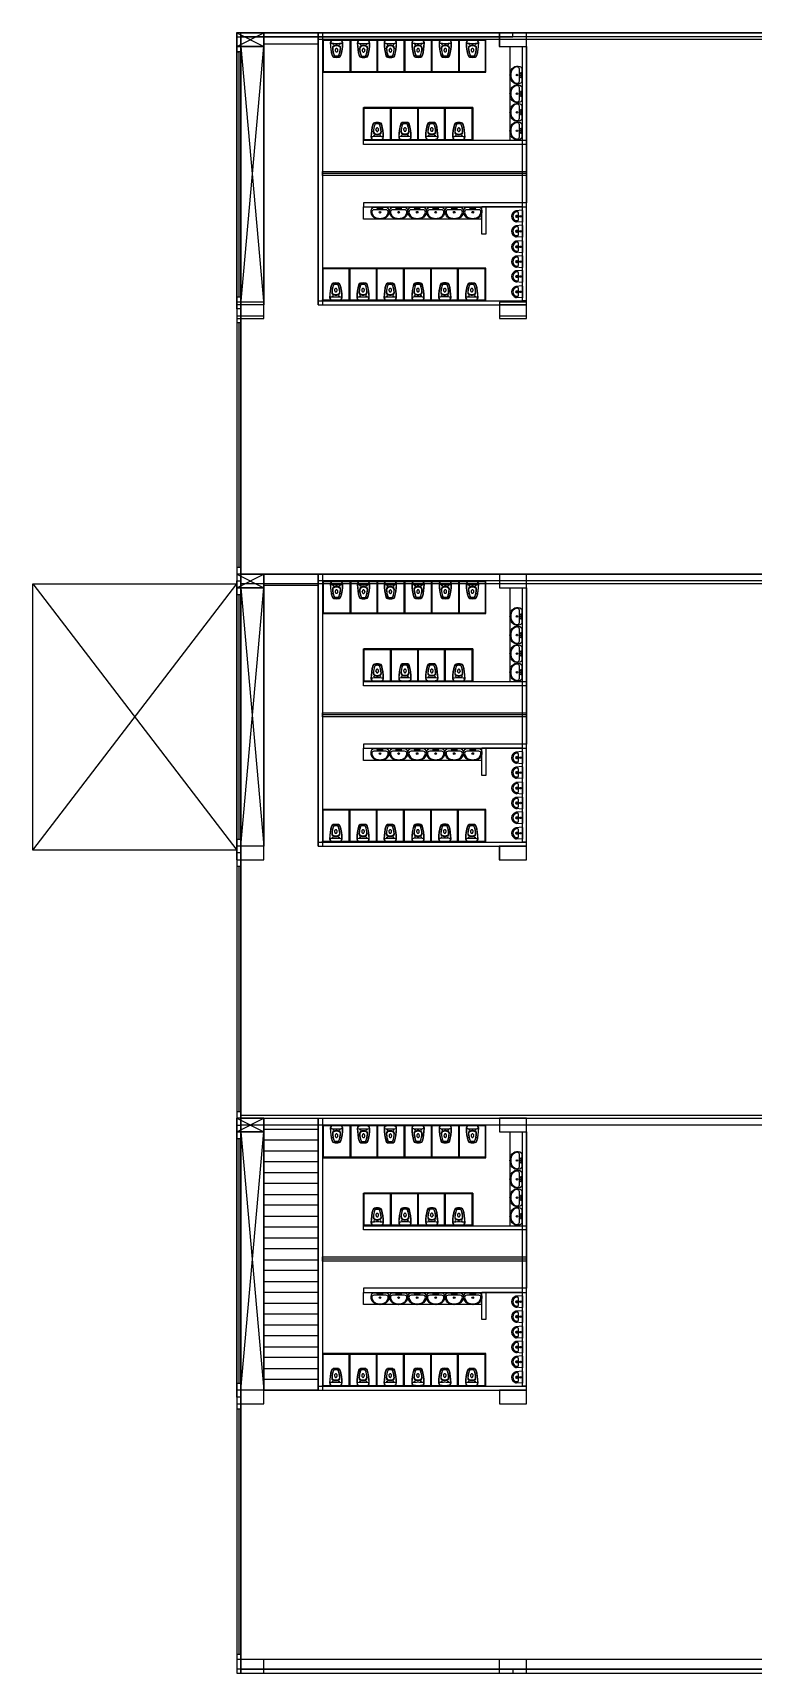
# Model space of a CAD drawing. Header units: millimetres. Extents: x 332 to 5606, y 276 to 1426.
# Drawn here: x 1094.3 to 1120.7, y 664.2 to 724.5 of the extents above; entities that cross this region are included whole.
import ezdxf

# ---------------------------------------------------------------- set-up
doc = ezdxf.new("R2010")
doc.units = ezdxf.units.MM

# ---------------------------------------------------------------- blocks, each defined once
blk = doc.blocks.new('vaso_cx_acoplada_1')
at = {"linetype": 'Continuous'}
for centre in [(-0.111, -0.242), (0.122, -0.242)]:
    blk.add_circle(centre, 0.008, dxfattribs=at)
for centre, radius, start, end in [((-0.115, -0.184), 0.11, 136.53258, 180), ((1.375, -0.195), 1.6, 179.59001, 196.60114), ((0.001, -0.212), 0.215, 171.57167, 179.2851), ((1.375, -0.195), 1.59, 180.52436, 196.19572), ((0.001, -0.212), 0.215, 163.97838, 171.57167), ((-0.204, -0.182), 0.008, 171.57167, 263.63486), ((-0.101, -0.184), 0.11, 136.53258, 164.49464), ((0.005, 1.698), 1.9, 263.63486, 270), ((-0.249, -0.065), 0.07, 321.85553, 326.36654), ((-0.183, -0.109), 0.01, 95.71718, 146.36654), ((0.005, -1.99), 1.9, 90, 95.71718), ((-0.235, -0.065), 0.07, 321.85553, 326.36654), ((-0.16, -0.118), 0.0225, 114.52369, 139.29493), ((-0.071, -0.363), 0.075, 120.55827, 184.24766), ((0.852, -0.295), 1, 184.24766, 200.25979), ((-0.061, -0.382), 0.075, 116.10896, 182.02894), ((0.664, -0.356), 0.8, 182.02894, 200.9188), ((0.005, -0.493), 0.225, 90, 120.55827), ((0.005, -0.517), 0.225, 90, 116.10896), ((0.019, -0.458), 0.0636, 167.77794, 198.82445), ((-0.038, -0.446), 0.00501, 140.01374, 160.52979), ((-0.045, -0.439), 0.00416, 309.47185, 346.49014), ((0.048, -0.453), 0.0893, 163.27766, 172.12192), ((0.022, -0.458), 0.0664, 197.88836, 217.92673), ((0.027, -0.446), 0.0677, 144.04569, 163.27766), ((0.012, -0.466), 0.0536, 217.92673, 242.00627), ((0.014, -0.437), 0.0515, 119.72953, 144.04569), ((0.005, -0.478), 0.0398, 242.00627, 270), ((0.005, -0.422), 0.0347, 90, 119.72953), ((0.005, -1.99), 1.9, 84.28282, 90), ((0.005, 1.698), 1.9, 270, 276.36514), ((0.005, -0.493), 0.225, 59.44173, 90), ((0.005, -0.517), 0.225, 63.89104, 90), ((0.005, -0.422), 0.0347, 60.27047, 90), ((0.005, -0.478), 0.0398, 270, 297.99373), ((-0.003, -0.437), 0.0515, 35.95431, 60.27047), ((-0.001, -0.466), 0.0536, 297.99373, 322.07327), ((-0.016, -0.446), 0.0677, 16.72234, 35.95431), ((-0.011, -0.458), 0.0664, 322.07327, 342.11164), ((-0.037, -0.453), 0.0893, 7.87808, 16.72234), ((0.056, -0.439), 0.00416, 193.50986, 230.52815), ((-0.008, -0.458), 0.0636, 341.17555, 12.22206), ((0.049, -0.446), 0.00501, 19.47021, 39.98626), ((-0.653, -0.356), 0.8, 339.0812, 357.97106), ((-0.841, -0.295), 1, 339.74021, 355.75234), ((0.071, -0.382), 0.075, 357.97106, 63.89104), ((0.082, -0.363), 0.075, 355.75234, 59.44173), ((-1.364, -0.195), 1.59, 343.80428, 359.47564), ((-1.364, -0.195), 1.6, 343.39886, 0.40999), ((0.171, -0.118), 0.0225, 40.70507, 65.47631), ((0.246, -0.065), 0.07, 213.63346, 218.14447), ((0.111, -0.184), 0.11, 15.50536, 43.46742), ((0.194, -0.109), 0.01, 33.63346, 84.28282), ((0.26, -0.065), 0.07, 213.63346, 218.14447), ((0.125, -0.184), 0.11, 0, 43.46742), ((0.215, -0.182), 0.008, 276.36514, 8.42833), ((0.01, -0.212), 0.215, 8.42833, 16.02162), ((0.01, -0.212), 0.215, 0.7149, 8.42833), ((-0.081, -0.629), 0.08, 196.60114, 260.40415), ((-0.075, -0.616), 0.08, 196.19572, 260.88992), ((0.005, -0.117), 0.6, 260.40415, 270), ((0.005, -0.117), 0.586, 260.88992, 270), ((-0.062, -0.632), 0.026, 200.25979, 262.53667), ((-0.059, -0.633), 0.026, 200.9188, 262.88031), ((0.005, -0.117), 0.546, 262.53667, 270), ((0.005, -0.117), 0.546, 270, 277.46333), ((0.005, -0.117), 0.586, 270, 279.11008), ((0.005, -0.117), 0.6, 270, 279.59585), ((0.07, -0.633), 0.026, 277.11969, 339.0812), ((0.073, -0.632), 0.026, 277.46333, 339.74021), ((0.086, -0.616), 0.08, 279.11008, 343.80428), ((0.092, -0.629), 0.08, 279.59585, 343.39886)]:
    blk.add_arc(centre, radius, start, end, dxfattribs=at)
blk = doc.blocks.new('mictorio')
for p, q in [((-0.214, 0), (0.214, 0)), ((-0.221, -0.008), (-0.203, -0.242)), ((-0.171, -0.19), (-0.165, -0.236)), ((-0.143, -0.157), (0.143, -0.157)), ((0.171, -0.19), (0.165, -0.236)), ((0.221, -0.008), (0.203, -0.242))]:
    blk.add_line(p, q)
for centre, radius in [((-0.028, -0.196), 0.0107), ((-0.028, -0.227), 0.0107), ((0, -0.072), 0.0286), ((0, -0.072), 0.0143), ((0, -0.18), 0.0107), ((0, -0.243), 0.0107), ((0.028, -0.196), 0.0107), ((0.028, -0.227), 0.0107)]:
    blk.add_circle(centre, radius)
for centre, radius, start, end in [((-0.214, -0.007), 0.00716, 90, 184.572), ((0.214, -0.007), 0.00716, 355.428, 90), ((-0.13, -0.229), 0.0737, 108.63175, 194.85038), ((0, -0.192), 0.209, 195.65293, 344.34707), ((-0.143, -0.186), 0.0286, 90, 187.76517), ((0, -0.181), 0.174, 198.68934, 341.31066), ((0.143, -0.186), 0.0286, 352.23483, 90), ((0.13, -0.229), 0.0737, 345.14962, 71.36825)]:
    blk.add_arc(centre, radius, start, end)
blk = doc.blocks.new('lavatorio_66x45')
blk.add_lwpolyline([(-0.285, -0.029, -0.247757), (-0.23, 0), (0, 0), (0.23, 0, -0.247757), (0.285, -0.029, -0.523187), (0.129, -0.437, -0.064231), (0, -0.454, -0.064231), (-0.129, -0.437, -0.523187)], format="xyb", close=True)
for points in [[(0.122, -0.408, 0.331039), (0.301, -0.191, 0.428943), (0.221, -0.107), (0, -0.107), (-0.221, -0.107, 0.428943), (-0.301, -0.191, 0.331039), (-0.122, -0.408)], [(-0.284, -0.053, -0.019603), (-0.274, -0.037, -0.247757), (-0.23, -0.013), (0.23, -0.013, -0.247757), (0.274, -0.037, -0.019603), (0.284, -0.053, -0.064281)]]:
    blk.add_lwpolyline(points, format="xyb")
for centre, radius in [((-0.074, -0.053), 0.0234), ((0, -0.194), 0.03), ((0, -0.053), 0.0234), ((0.074, -0.053), 0.0234)]:
    blk.add_circle(centre, radius)
for start, end in [(253.49072, 270), (270, 286.50928)]:
    blk.add_arc((0, 0.053), 0.477, start, end)

msp = doc.modelspace()

# ---------------------------------------------------------------- linework, layer by layer
for p, q in [((1102.75, 724.511), (1101.75, 724.511)), ((1101.75, 724.511), (1101.75, 724.011)), ((1222.057, 724.511), (1101.757, 724.511)), ((1101.757, 724.511), (1101.757, 664.211)), ((1102.757, 724.511), (1101.757, 724.511)), ((1101.757, 714.361), (1101.757, 724.361)), ((1101.757, 724.361), (1101.907, 724.361)), ((1101.907, 724.361), (1101.907, 724.511)), ((1221.907, 724.361), (1101.907, 724.361)), ((1101.907, 724.361), (1101.907, 664.361)), ((1101.907, 724.361), (1111.907, 724.361)), ((1102.75, 724.011), (1102.75, 724.511)), ((1102.757, 724.011), (1102.757, 724.511)), ((1102.757, 714.511), (1102.757, 724.511)), ((1102.757, 724.511), (1104.757, 724.511)), ((1104.757, 724.511), (1104.757, 724.011)), ((1104.757, 714.511), (1104.757, 724.511)), ((1112.407, 724.511), (1111.407, 724.511)), ((1111.407, 724.511), (1111.407, 724.011)), ((1112.414, 724.511), (1111.414, 724.511)), ((1111.414, 724.511), (1111.414, 724.011)), ((1111.907, 724.361), (1111.907, 724.511)), ((1111.907, 724.511), (1121.907, 724.511)), ((1112.407, 724.011), (1112.407, 724.511)), ((1112.414, 724.011), (1112.414, 724.511)), ((1101.75, 724.011), (1102.75, 724.011)), ((1101.757, 724.011), (1102.757, 724.011)), ((1101.907, 723.811), (1101.757, 723.811)), ((1101.757, 723.811), (1101.832, 723.811)), ((1101.907, 723.811), (1101.757, 723.811)), ((1101.832, 723.811), (1101.832, 714.811)), ((1101.907, 724.011), (1101.907, 723.811)), ((1101.907, 724.011), (1102.757, 724.011)), ((1102.757, 724.111), (1104.757, 724.111)), ((1102.757, 724.111), (1102.757, 723.711)), ((1102.757, 723.711), (1102.757, 723.311)), ((1111.407, 724.011), (1112.407, 724.011)), ((1111.414, 724.011), (1112.414, 724.011)), ((1104.757, 723.311), (1104.757, 722.911)), ((1102.757, 722.911), (1102.757, 722.511)), ((1104.757, 722.511), (1104.757, 722.111)), ((1102.757, 722.111), (1102.757, 721.711)), ((1102.757, 721.311), (1102.757, 720.911)), ((1104.757, 721.711), (1104.757, 721.311)), ((1104.757, 720.911), (1104.757, 720.511)), ((1102.757, 720.511), (1102.757, 720.111)), ((1104.757, 720.111), (1104.757, 719.711)), ((1102.757, 719.711), (1102.757, 719.311)), ((1102.757, 718.911), (1102.757, 718.511)), ((1104.757, 719.311), (1104.757, 718.911)), ((1104.757, 718.511), (1104.757, 718.111)), ((1102.757, 718.111), (1102.757, 717.711)), ((1104.757, 717.711), (1104.757, 717.311)), ((1102.757, 717.311), (1102.757, 716.911)), ((1102.757, 716.511), (1102.757, 716.111)), ((1104.757, 716.911), (1104.757, 716.511)), ((1104.757, 716.111), (1104.757, 715.711)), ((1102.757, 715.711), (1102.757, 715.311)), ((1104.757, 715.311), (1104.757, 714.911)), ((1101.757, 714.811), (1101.907, 714.811)), ((1102.757, 714.611), (1101.757, 714.611)), ((1101.757, 714.611), (1101.757, 714.111)), ((1102.757, 714.911), (1102.757, 714.511)), ((1102.757, 714.111), (1102.757, 714.611)), ((1112.414, 714.611), (1111.414, 714.611)), ((1111.414, 714.611), (1111.414, 714.111)), ((1112.414, 714.111), (1112.414, 714.611)), ((1102.757, 714.511), (1101.757, 714.511)), ((1101.907, 714.361), (1101.757, 714.361)), ((1101.757, 714.111), (1102.757, 714.111)), ((1101.757, 714.011), (1102.757, 714.011)), ((1101.907, 704.361), (1101.907, 714.361)), ((1102.757, 714.011), (1102.757, 714.511)), ((1112.414, 714.511), (1111.414, 714.511)), ((1111.414, 714.511), (1111.414, 714.011)), ((1111.414, 714.111), (1112.414, 714.111)), ((1111.414, 714.011), (1112.414, 714.011)), ((1112.414, 714.011), (1112.414, 714.511)), ((1101.757, 713.861), (1101.907, 713.861)), ((1101.832, 713.861), (1101.832, 704.861)), ((1101.907, 704.861), (1101.757, 704.861)), ((1102.757, 704.611), (1101.757, 704.611)), ((1101.757, 704.611), (1101.757, 704.111)), ((1102.757, 704.611), (1101.757, 704.611)), ((1101.757, 694.361), (1101.757, 704.361)), ((1101.757, 704.361), (1101.907, 704.361)), ((1102.757, 704.111), (1102.757, 704.611)), ((1102.757, 704.111), (1102.757, 704.611)), ((1102.757, 694.611), (1102.757, 704.611)), ((1102.757, 704.611), (1104.757, 704.611)), ((1104.757, 704.611), (1104.757, 704.111)), ((1104.757, 694.611), (1104.757, 704.611)), ((1112.414, 704.611), (1111.414, 704.611)), ((1111.414, 704.611), (1111.414, 704.111)), ((1112.414, 704.611), (1111.414, 704.611)), ((1111.414, 704.611), (1111.414, 704.111)), ((1112.414, 704.111), (1112.414, 704.611)), ((1112.414, 704.111), (1112.414, 704.611)), ((1101.757, 704.111), (1102.757, 704.111)), ((1101.757, 704.111), (1102.757, 704.111)), ((1101.757, 703.861), (1101.907, 703.861)), ((1101.832, 703.861), (1101.832, 694.861)), ((1101.907, 704.111), (1102.757, 704.111)), ((1102.757, 704.211), (1104.757, 704.211)), ((1102.757, 704.211), (1102.757, 703.811)), ((1102.757, 703.811), (1102.757, 703.411)), ((1111.414, 704.111), (1112.414, 704.111)), ((1111.414, 704.111), (1112.414, 704.111)), ((1104.757, 703.411), (1104.757, 703.011)), ((1102.757, 703.011), (1102.757, 702.611)), ((1104.757, 702.611), (1104.757, 702.211)), ((1102.757, 702.211), (1102.757, 701.811)), ((1102.757, 701.411), (1102.757, 701.011)), ((1104.757, 701.811), (1104.757, 701.411)), ((1104.757, 701.011), (1104.757, 700.611)), ((1102.757, 700.611), (1102.757, 700.211)), ((1104.757, 700.211), (1104.757, 699.811)), ((1102.757, 699.811), (1102.757, 699.411)), ((1102.757, 699.011), (1102.757, 698.611)), ((1104.757, 699.411), (1104.757, 699.011)), ((1104.757, 698.611), (1104.757, 698.211)), ((1102.757, 698.211), (1102.757, 697.811)), ((1104.757, 697.811), (1104.757, 697.411)), ((1102.757, 697.411), (1102.757, 697.011)), ((1102.757, 696.611), (1102.757, 696.211)), ((1104.757, 697.011), (1104.757, 696.611)), ((1104.757, 696.211), (1104.757, 695.811)), ((1102.757, 695.811), (1102.757, 695.411)), ((1104.757, 695.411), (1104.757, 695.011)), ((1101.907, 694.861), (1101.757, 694.861)), ((1102.757, 695.011), (1102.757, 694.611)), ((1102.75, 694.611), (1101.75, 694.611)), ((1101.75, 694.611), (1101.75, 694.111)), ((1101.75, 694.111), (1102.75, 694.111)), ((1102.757, 694.611), (1101.757, 694.611)), ((1101.907, 694.361), (1101.757, 694.361)), ((1101.757, 694.111), (1102.757, 694.111)), ((1101.907, 684.361), (1101.907, 694.361)), ((1102.75, 694.111), (1102.75, 694.611)), ((1102.757, 694.111), (1102.757, 694.611)), ((1112.407, 694.611), (1111.407, 694.611)), ((1111.407, 694.611), (1111.407, 694.111)), ((1111.407, 694.111), (1112.407, 694.111)), ((1112.414, 694.611), (1111.414, 694.611)), ((1111.414, 694.611), (1111.414, 694.111)), ((1111.414, 694.111), (1112.414, 694.111)), ((1112.407, 694.111), (1112.407, 694.611)), ((1112.414, 694.111), (1112.414, 694.611)), ((1101.907, 693.861), (1101.757, 693.861)), ((1101.832, 693.861), (1101.832, 684.861)), ((1101.757, 684.861), (1101.907, 684.861)), ((1102.757, 684.611), (1101.757, 684.611)), ((1101.757, 684.611), (1101.757, 684.111)), ((1102.757, 684.111), (1102.757, 684.611)), ((1102.757, 674.611), (1102.757, 684.611)), ((1102.757, 684.611), (1104.757, 684.611)), ((1104.757, 684.611), (1104.757, 684.111)), ((1104.757, 674.611), (1104.757, 684.611)), ((1112.414, 684.611), (1111.414, 684.611)), ((1111.414, 684.611), (1111.414, 684.111)), ((1112.414, 684.111), (1112.414, 684.611)), ((1101.757, 674.361), (1101.757, 684.361)), ((1101.757, 684.361), (1101.907, 684.361)), ((1101.757, 684.111), (1102.757, 684.111)), ((1101.757, 683.861), (1101.907, 683.861)), ((1101.832, 683.861), (1101.832, 674.861)), ((1101.907, 684.111), (1102.757, 684.111)), ((1102.757, 684.211), (1104.757, 684.211)), ((1102.757, 684.211), (1102.757, 683.811)), ((1102.757, 683.811), (1104.757, 683.811)), ((1102.757, 683.811), (1102.757, 683.411)), ((1111.414, 684.111), (1112.414, 684.111)), ((1102.757, 683.411), (1104.757, 683.411)), ((1104.757, 683.411), (1104.757, 683.011)), ((1104.757, 683.011), (1102.757, 683.011)), ((1102.757, 683.011), (1102.757, 682.611)), ((1102.757, 682.611), (1104.757, 682.611)), ((1104.757, 682.611), (1104.757, 682.211)), ((1104.757, 682.211), (1102.757, 682.211)), ((1102.757, 682.211), (1102.757, 681.811)), ((1102.757, 681.811), (1104.757, 681.811)), ((1104.757, 681.411), (1102.757, 681.411)), ((1102.757, 681.411), (1102.757, 681.011)), ((1104.757, 681.811), (1104.757, 681.411)), ((1102.757, 681.011), (1104.757, 681.011)), ((1104.757, 681.011), (1104.757, 680.611)), ((1104.757, 680.611), (1102.757, 680.611)), ((1102.757, 680.611), (1102.757, 680.211)), ((1102.757, 680.211), (1104.757, 680.211)), ((1104.757, 680.211), (1104.757, 679.811)), ((1104.757, 679.811), (1102.757, 679.811)), ((1102.757, 679.811), (1102.757, 679.411)), ((1102.757, 679.411), (1104.757, 679.411)), ((1104.757, 679.011), (1102.757, 679.011)), ((1102.757, 679.011), (1102.757, 678.611)), ((1104.757, 679.411), (1104.757, 679.011)), ((1102.757, 678.611), (1104.757, 678.611)), ((1104.757, 678.611), (1104.757, 678.211)), ((1104.757, 678.211), (1102.757, 678.211)), ((1102.757, 678.211), (1102.757, 677.811)), ((1102.757, 677.811), (1104.757, 677.811)), ((1104.757, 677.811), (1104.757, 677.411)), ((1104.757, 677.411), (1102.757, 677.411)), ((1102.757, 677.411), (1102.757, 677.011)), ((1102.757, 677.011), (1104.757, 677.011)), ((1104.757, 676.611), (1102.757, 676.611)), ((1102.757, 676.611), (1102.757, 676.211)), ((1104.757, 677.011), (1104.757, 676.611)), ((1102.757, 676.211), (1104.757, 676.211)), ((1104.757, 676.211), (1104.757, 675.811)), ((1104.757, 675.811), (1102.757, 675.811)), ((1102.757, 675.811), (1102.757, 675.411)), ((1102.757, 675.411), (1104.757, 675.411)), ((1104.757, 675.411), (1104.757, 675.011)), ((1101.907, 674.861), (1101.757, 674.861)), ((1104.757, 675.011), (1102.757, 675.011)), ((1102.757, 675.011), (1102.757, 674.611)), ((1102.757, 674.611), (1101.757, 674.611)), ((1101.757, 674.611), (1101.757, 674.111)), ((1101.907, 674.361), (1101.757, 674.361)), ((1101.907, 664.361), (1101.907, 674.361)), ((1102.757, 674.111), (1102.757, 674.611)), ((1104.757, 674.611), (1102.757, 674.611)), ((1102.757, 674.611), (1104.757, 674.611)), ((1112.414, 674.611), (1111.414, 674.611)), ((1111.414, 674.611), (1111.414, 674.111)), ((1112.414, 674.111), (1112.414, 674.611)), ((1101.757, 674.111), (1102.757, 674.111)), ((1101.907, 673.911), (1101.757, 673.911)), ((1101.832, 673.911), (1101.832, 664.911)), ((1111.414, 674.111), (1112.414, 674.111)), ((1101.757, 664.911), (1101.907, 664.911)), ((1102.757, 664.711), (1101.757, 664.711)), ((1101.757, 664.711), (1101.757, 664.211)), ((1102.757, 664.211), (1102.757, 664.711)), ((1112.407, 664.711), (1111.407, 664.711)), ((1111.407, 664.711), (1111.407, 664.211)), ((1112.407, 664.211), (1112.407, 664.711)), ((1101.907, 664.361), (1101.757, 664.361)), ((1101.757, 664.211), (1222.057, 664.211)), ((1101.757, 664.211), (1102.757, 664.211)), ((1101.907, 664.361), (1221.907, 664.361)), ((1101.907, 664.361), (1111.907, 664.361)), ((1101.907, 664.361), (1101.907, 664.211)), ((1101.907, 664.211), (1101.907, 664.361)), ((1111.407, 664.211), (1112.407, 664.211)), ((1111.907, 664.361), (1111.907, 664.361)), ((1111.907, 664.361), (1111.907, 664.211)), ((1111.907, 664.211), (1121.907, 664.211))]:
    msp.add_line(p, q)
at = {"color": 1}
for p, q in [((1101.757, 724.511), (1102.757, 724.011)), ((1101.757, 724.011), (1102.757, 724.511)), ((1102.757, 724.511), (1101.757, 724.511)), ((1102.757, 724.511), (1102.757, 724.111)), ((1102.757, 724.511), (1102.757, 724.011)), ((1104.757, 724.511), (1104.907, 724.511)), ((1211.414, 724.261), (1104.757, 724.261)), ((1104.907, 724.511), (1104.907, 714.511)), ((1112.414, 714.511), (1112.414, 724.511)), ((1102.757, 724.011), (1101.757, 724.011)), ((1101.907, 714.511), (1102.757, 724.011)), ((1102.757, 724.011), (1101.907, 724.011)), ((1101.907, 724.011), (1102.757, 714.511)), ((1102.757, 724.011), (1102.757, 714.511)), ((1104.757, 724.011), (1104.757, 714.511)), ((1104.757, 714.511), (1104.757, 714.661)), ((1104.757, 714.661), (1112.414, 714.661)), ((1102.757, 714.511), (1101.907, 714.511)), ((1104.757, 714.511), (1112.414, 714.511)), ((1101.757, 704.611), (1102.757, 704.111)), ((1101.757, 704.111), (1102.757, 704.611)), ((1102.757, 704.611), (1101.757, 704.611)), ((1102.757, 704.611), (1102.757, 704.211)), ((1102.757, 704.611), (1102.757, 704.111)), ((1104.757, 704.611), (1104.907, 704.611)), ((1211.414, 704.361), (1104.757, 704.361)), ((1104.907, 704.611), (1104.907, 694.611)), ((1112.414, 694.611), (1112.414, 704.611)), ((1102.757, 704.111), (1101.757, 704.111)), ((1101.757, 704.011), (1101.757, 694.711)), ((1101.907, 694.611), (1102.757, 704.111)), ((1102.757, 704.111), (1101.907, 704.111)), ((1101.907, 704.111), (1102.757, 694.611)), ((1102.757, 704.111), (1102.757, 694.611)), ((1104.757, 704.111), (1104.757, 694.611)), ((1104.757, 694.611), (1104.757, 694.761)), ((1104.757, 694.761), (1112.414, 694.761)), ((1102.757, 694.611), (1101.907, 694.611)), ((1104.757, 694.611), (1112.414, 694.611)), ((1101.757, 684.611), (1102.757, 684.111)), ((1101.757, 684.111), (1102.757, 684.611)), ((1102.757, 684.611), (1101.757, 684.611)), ((1101.757, 684.611), (1101.757, 684.111)), ((1101.757, 684.111), (1101.757, 684.611)), ((1101.757, 684.611), (1101.757, 664.211)), ((1102.757, 684.611), (1102.757, 684.211)), ((1102.757, 684.611), (1102.757, 684.111)), ((1104.757, 684.611), (1104.907, 684.611)), ((1104.907, 684.611), (1104.907, 674.611)), ((1112.414, 674.611), (1112.414, 684.611)), ((1102.757, 684.111), (1101.757, 684.111)), ((1101.757, 684.111), (1101.757, 684.111)), ((1101.907, 674.611), (1102.757, 684.111)), ((1102.757, 684.111), (1101.907, 684.111)), ((1101.907, 684.111), (1102.757, 674.611)), ((1102.757, 684.111), (1102.757, 674.611)), ((1211.414, 684.361), (1104.757, 684.361)), ((1104.757, 684.111), (1104.757, 674.611)), ((1104.757, 674.611), (1104.757, 674.761)), ((1104.757, 674.761), (1112.414, 674.761)), ((1102.757, 674.611), (1101.907, 674.611)), ((1104.757, 674.611), (1112.414, 674.611))]:
    msp.add_line(p, q, dxfattribs=at)
at = {"color": 3}
for p, q in [((1104.906, 724.261), (1104.906, 723.061)), ((1104.921, 724.261), (1104.906, 724.261)), ((1110.891, 724.231), (1104.906, 724.231)), ((1105.921, 724.261), (1104.921, 724.261)), ((1104.921, 724.261), (1104.921, 723.061)), ((1104.921, 724.261), (1104.921, 723.061)), ((1104.936, 724.261), (1104.936, 723.061)), ((1106.921, 724.261), (1105.921, 724.261)), ((1105.921, 724.261), (1105.921, 723.061)), ((1105.921, 724.261), (1105.951, 724.261)), ((1105.951, 724.261), (1105.951, 723.061)), ((1106.906, 724.261), (1106.906, 723.061)), ((1107.921, 724.261), (1106.921, 724.261)), ((1106.921, 724.261), (1106.921, 723.061)), ((1106.921, 724.261), (1106.921, 723.061)), ((1106.936, 724.261), (1106.936, 723.061)), ((1107.906, 724.261), (1107.906, 723.061)), ((1108.921, 724.261), (1107.921, 724.261)), ((1107.921, 724.261), (1107.921, 723.061)), ((1107.921, 724.261), (1107.921, 723.061)), ((1107.936, 724.261), (1107.936, 723.061)), ((1108.906, 724.261), (1108.906, 723.061)), ((1109.921, 724.261), (1108.921, 724.261)), ((1108.921, 724.261), (1108.921, 723.061)), ((1108.921, 724.261), (1108.921, 723.061)), ((1108.936, 724.261), (1108.936, 723.061)), ((1109.921, 724.261), (1109.906, 724.261)), ((1109.906, 724.261), (1109.906, 723.061)), ((1110.921, 724.261), (1109.921, 724.261)), ((1109.921, 724.261), (1109.921, 723.061)), ((1110.921, 724.261), (1109.921, 724.261)), ((1109.921, 724.261), (1109.936, 724.261)), ((1109.936, 724.261), (1109.936, 723.061)), ((1110.921, 724.261), (1110.891, 724.261)), ((1110.891, 724.261), (1110.891, 723.061)), ((1110.921, 723.061), (1110.921, 724.261)), ((1112.264, 714.664), (1112.264, 724.011)), ((1112.264, 724.011), (1112.414, 724.011)), ((1112.414, 724.011), (1112.414, 719.336)), ((1104.906, 723.091), (1110.921, 723.091)), ((1104.906, 723.061), (1104.921, 723.061)), ((1104.921, 723.061), (1105.921, 723.061)), ((1105.921, 723.061), (1105.921, 723.091)), ((1105.921, 723.061), (1106.921, 723.061)), ((1106.921, 723.061), (1107.921, 723.061)), ((1107.921, 723.061), (1108.921, 723.061)), ((1108.921, 723.061), (1109.921, 723.061)), ((1109.921, 723.061), (1110.921, 723.061)), ((1106.414, 720.561), (1106.414, 721.761)), ((1106.414, 721.761), (1110.444, 721.761)), ((1110.444, 721.731), (1106.414, 721.731)), ((1106.429, 720.561), (1106.429, 721.761)), ((1107.429, 721.761), (1106.429, 721.761)), ((1106.429, 720.561), (1106.429, 721.761)), ((1106.444, 720.561), (1106.444, 721.761)), ((1107.414, 720.561), (1107.414, 721.761)), ((1107.429, 720.561), (1107.429, 721.761)), ((1108.429, 721.761), (1107.429, 721.761)), ((1107.429, 720.561), (1107.429, 721.761)), ((1107.444, 720.561), (1107.444, 721.761)), ((1108.414, 720.561), (1108.414, 721.761)), ((1108.429, 720.561), (1108.429, 721.761)), ((1109.429, 721.761), (1108.429, 721.761)), ((1108.429, 720.561), (1108.429, 721.761)), ((1108.444, 720.561), (1108.444, 721.761)), ((1109.399, 720.561), (1109.399, 721.761)), ((1109.429, 720.561), (1109.429, 721.761)), ((1110.429, 721.761), (1109.429, 721.761)), ((1109.429, 721.761), (1109.429, 721.731)), ((1110.414, 720.561), (1110.414, 721.761)), ((1110.429, 720.561), (1110.429, 721.761)), ((1110.429, 720.561), (1110.429, 721.761)), ((1110.444, 721.761), (1110.429, 721.761)), ((1110.444, 720.561), (1110.444, 721.761)), ((1110.444, 721.761), (1110.444, 720.561)), ((1106.414, 720.591), (1110.444, 720.591)), ((1106.414, 720.411), (1106.414, 720.561)), ((1106.414, 720.561), (1112.414, 720.561)), ((1112.414, 720.411), (1106.414, 720.411)), ((1106.429, 720.561), (1107.429, 720.561)), ((1107.429, 720.561), (1108.429, 720.561)), ((1108.429, 720.561), (1109.429, 720.561)), ((1109.429, 720.561), (1109.399, 720.561)), ((1109.429, 720.561), (1110.429, 720.561)), ((1110.429, 720.561), (1110.444, 720.561)), ((1112.414, 719.411), (1112.414, 720.411)), ((1104.907, 719.261), (1104.907, 719.411)), ((1104.907, 719.411), (1112.414, 719.411)), ((1112.414, 719.336), (1104.907, 719.336)), ((1112.414, 719.261), (1104.907, 719.261)), ((1112.414, 714.661), (1112.414, 719.336)), ((1112.414, 719.336), (1112.414, 719.261)), ((1112.414, 719.261), (1112.414, 718.261)), ((1112.414, 718.261), (1106.414, 718.261)), ((1106.414, 718.261), (1106.414, 718.111)), ((1106.414, 718.111), (1112.414, 718.111)), ((1112.264, 718.111), (1110.764, 718.111)), ((1110.772, 717.111), (1110.772, 718.111)), ((1110.922, 718.111), (1110.922, 717.111)), ((1110.922, 717.111), (1110.772, 717.111)), ((1105.907, 715.861), (1104.907, 715.861)), ((1104.907, 715.861), (1104.907, 714.661)), ((1110.922, 715.831), (1104.907, 715.831)), ((1104.937, 714.661), (1104.937, 715.861)), ((1105.892, 714.661), (1105.892, 715.861)), ((1105.907, 714.661), (1105.907, 715.861)), ((1106.907, 715.861), (1105.907, 715.861)), ((1105.922, 714.661), (1105.922, 715.861)), ((1106.892, 714.661), (1106.892, 715.861)), ((1106.907, 714.661), (1106.907, 715.861)), ((1107.907, 715.861), (1106.907, 715.861)), ((1106.907, 714.661), (1106.907, 715.861)), ((1106.922, 714.661), (1106.922, 715.861)), ((1107.892, 714.661), (1107.892, 715.861)), ((1107.907, 714.661), (1107.907, 715.861)), ((1108.907, 715.861), (1107.907, 715.861)), ((1107.907, 714.661), (1107.907, 715.861)), ((1107.922, 714.661), (1107.922, 715.861)), ((1108.892, 714.661), (1108.892, 715.861)), ((1108.907, 714.661), (1108.907, 715.861)), ((1109.907, 715.861), (1108.907, 715.861)), ((1108.907, 714.661), (1108.907, 715.861)), ((1108.922, 714.661), (1108.922, 715.861)), ((1109.877, 714.661), (1109.877, 715.861)), ((1109.907, 714.661), (1109.907, 715.861)), ((1110.907, 715.861), (1109.907, 715.861)), ((1109.907, 715.861), (1109.907, 715.831)), ((1110.892, 714.661), (1110.892, 715.861)), ((1110.907, 714.661), (1110.907, 715.861)), ((1110.907, 714.661), (1110.907, 715.861)), ((1110.922, 715.861), (1110.907, 715.861)), ((1110.922, 714.661), (1110.922, 715.861)), ((1104.907, 714.661), (1104.907, 714.691)), ((1104.907, 714.661), (1105.907, 714.661)), ((1104.907, 714.661), (1105.907, 714.661)), ((1104.907, 714.661), (1104.937, 714.661)), ((1104.937, 714.691), (1110.922, 714.691)), ((1105.907, 714.661), (1105.892, 714.661)), ((1105.907, 714.661), (1106.907, 714.661)), ((1105.907, 714.661), (1105.922, 714.661)), ((1106.907, 714.661), (1107.907, 714.661)), ((1107.907, 714.661), (1108.907, 714.661)), ((1108.907, 714.661), (1109.907, 714.661)), ((1109.907, 714.661), (1109.877, 714.661)), ((1109.907, 714.661), (1110.907, 714.661)), ((1110.907, 714.661), (1110.922, 714.661)), ((1112.414, 714.661), (1112.264, 714.664)), ((1104.906, 704.361), (1104.906, 703.161)), ((1104.921, 704.361), (1104.906, 704.361)), ((1110.891, 704.331), (1104.906, 704.331)), ((1105.921, 704.361), (1104.921, 704.361)), ((1104.921, 704.361), (1104.921, 703.161)), ((1104.921, 704.361), (1104.921, 703.161)), ((1104.936, 704.361), (1104.936, 703.161)), ((1106.921, 704.361), (1105.921, 704.361)), ((1105.921, 704.361), (1105.921, 703.161)), ((1105.921, 704.361), (1105.951, 704.361)), ((1105.951, 704.361), (1105.951, 703.161)), ((1106.906, 704.361), (1106.906, 703.161)), ((1107.921, 704.361), (1106.921, 704.361)), ((1106.921, 704.361), (1106.921, 703.161)), ((1106.921, 704.361), (1106.921, 703.161)), ((1106.936, 704.361), (1106.936, 703.161)), ((1107.906, 704.361), (1107.906, 703.161)), ((1108.921, 704.361), (1107.921, 704.361)), ((1107.921, 704.361), (1107.921, 703.161)), ((1107.921, 704.361), (1107.921, 703.161)), ((1107.936, 704.361), (1107.936, 703.161)), ((1108.906, 704.361), (1108.906, 703.161)), ((1109.921, 704.361), (1108.921, 704.361)), ((1108.921, 704.361), (1108.921, 703.161)), ((1108.921, 704.361), (1108.921, 703.161)), ((1108.936, 704.361), (1108.936, 703.161)), ((1109.921, 704.361), (1109.906, 704.361)), ((1109.906, 704.361), (1109.906, 703.161)), ((1110.921, 704.361), (1109.921, 704.361)), ((1109.921, 704.361), (1109.921, 703.161)), ((1110.921, 704.361), (1109.921, 704.361)), ((1109.921, 704.361), (1109.936, 704.361)), ((1109.936, 704.361), (1109.936, 703.161)), ((1110.921, 704.361), (1110.891, 704.361)), ((1110.891, 704.361), (1110.891, 703.161)), ((1110.921, 703.161), (1110.921, 704.361)), ((1094.257, 694.461), (1094.257, 704.261)), ((1094.257, 704.261), (1101.757, 704.261)), ((1094.257, 704.261), (1101.757, 694.461)), ((1094.257, 694.461), (1101.757, 704.261)), ((1101.757, 704.261), (1101.757, 704.111)), ((1112.264, 694.764), (1112.264, 704.111)), ((1112.264, 704.111), (1112.414, 704.111)), ((1112.414, 704.111), (1112.414, 699.436)), ((1104.906, 703.191), (1110.921, 703.191)), ((1104.906, 703.161), (1104.921, 703.161)), ((1104.921, 703.161), (1105.921, 703.161)), ((1105.921, 703.161), (1105.921, 703.191)), ((1105.921, 703.161), (1106.921, 703.161)), ((1106.921, 703.161), (1107.921, 703.161)), ((1107.921, 703.161), (1108.921, 703.161)), ((1108.921, 703.161), (1109.921, 703.161)), ((1109.921, 703.161), (1110.921, 703.161)), ((1106.414, 700.661), (1106.414, 701.861)), ((1106.414, 701.861), (1110.444, 701.861)), ((1110.444, 701.831), (1106.414, 701.831)), ((1106.429, 700.661), (1106.429, 701.861)), ((1107.429, 701.861), (1106.429, 701.861)), ((1106.429, 700.661), (1106.429, 701.861)), ((1106.444, 700.661), (1106.444, 701.861)), ((1107.414, 700.661), (1107.414, 701.861)), ((1107.429, 700.661), (1107.429, 701.861)), ((1108.429, 701.861), (1107.429, 701.861)), ((1107.429, 700.661), (1107.429, 701.861)), ((1107.444, 700.661), (1107.444, 701.861)), ((1108.414, 700.661), (1108.414, 701.861)), ((1108.429, 700.661), (1108.429, 701.861)), ((1109.429, 701.861), (1108.429, 701.861)), ((1108.429, 700.661), (1108.429, 701.861)), ((1108.444, 700.661), (1108.444, 701.861)), ((1109.399, 700.661), (1109.399, 701.861)), ((1109.429, 700.661), (1109.429, 701.861)), ((1110.429, 701.861), (1109.429, 701.861)), ((1109.429, 701.861), (1109.429, 701.831)), ((1110.414, 700.661), (1110.414, 701.861)), ((1110.429, 700.661), (1110.429, 701.861)), ((1110.429, 700.661), (1110.429, 701.861)), ((1110.444, 701.861), (1110.429, 701.861)), ((1110.444, 700.661), (1110.444, 701.861)), ((1110.444, 701.861), (1110.444, 700.661)), ((1106.414, 700.691), (1110.444, 700.691)), ((1106.414, 700.511), (1106.414, 700.661)), ((1106.414, 700.661), (1112.414, 700.661)), ((1112.414, 700.511), (1106.414, 700.511)), ((1106.429, 700.661), (1107.429, 700.661)), ((1107.429, 700.661), (1108.429, 700.661)), ((1108.429, 700.661), (1109.429, 700.661)), ((1109.429, 700.661), (1109.399, 700.661)), ((1109.429, 700.661), (1110.429, 700.661)), ((1110.429, 700.661), (1110.444, 700.661)), ((1112.414, 699.511), (1112.414, 700.511)), ((1104.907, 699.361), (1104.907, 699.511)), ((1104.907, 699.511), (1112.414, 699.511)), ((1112.414, 699.436), (1104.907, 699.436)), ((1112.414, 699.361), (1104.907, 699.361)), ((1112.414, 694.761), (1112.414, 699.436)), ((1112.414, 699.436), (1112.414, 699.361)), ((1112.414, 699.361), (1112.414, 698.361)), ((1112.414, 698.361), (1106.414, 698.361)), ((1106.414, 698.361), (1106.414, 698.211)), ((1106.414, 698.211), (1112.414, 698.211)), ((1112.264, 698.211), (1110.764, 698.211)), ((1110.772, 697.211), (1110.772, 698.211)), ((1110.922, 698.211), (1110.922, 697.211)), ((1110.922, 697.211), (1110.772, 697.211)), ((1105.907, 695.961), (1104.907, 695.961)), ((1104.907, 695.961), (1104.907, 694.761)), ((1110.922, 695.931), (1104.907, 695.931)), ((1104.937, 694.761), (1104.937, 695.961)), ((1105.892, 694.761), (1105.892, 695.961)), ((1105.907, 694.761), (1105.907, 695.961)), ((1106.907, 695.961), (1105.907, 695.961)), ((1105.922, 694.761), (1105.922, 695.961)), ((1106.892, 694.761), (1106.892, 695.961)), ((1106.907, 694.761), (1106.907, 695.961)), ((1107.907, 695.961), (1106.907, 695.961)), ((1106.907, 694.761), (1106.907, 695.961)), ((1106.922, 694.761), (1106.922, 695.961)), ((1107.892, 694.761), (1107.892, 695.961)), ((1107.907, 694.761), (1107.907, 695.961)), ((1108.907, 695.961), (1107.907, 695.961)), ((1107.907, 694.761), (1107.907, 695.961)), ((1107.922, 694.761), (1107.922, 695.961)), ((1108.892, 694.761), (1108.892, 695.961)), ((1108.907, 694.761), (1108.907, 695.961)), ((1109.907, 695.961), (1108.907, 695.961)), ((1108.907, 694.761), (1108.907, 695.961)), ((1108.922, 694.761), (1108.922, 695.961)), ((1109.877, 694.761), (1109.877, 695.961)), ((1109.907, 694.761), (1109.907, 695.961)), ((1110.907, 695.961), (1109.907, 695.961)), ((1109.907, 695.961), (1109.907, 695.931)), ((1110.892, 694.761), (1110.892, 695.961)), ((1110.907, 694.761), (1110.907, 695.961)), ((1110.907, 694.761), (1110.907, 695.961)), ((1110.922, 695.961), (1110.907, 695.961)), ((1110.922, 694.761), (1110.922, 695.961)), ((1104.907, 694.761), (1104.907, 694.791)), ((1104.907, 694.761), (1105.907, 694.761)), ((1104.907, 694.761), (1105.907, 694.761)), ((1104.907, 694.761), (1104.937, 694.761)), ((1104.937, 694.791), (1110.922, 694.791)), ((1105.907, 694.761), (1105.892, 694.761)), ((1105.907, 694.761), (1106.907, 694.761)), ((1105.907, 694.761), (1105.922, 694.761)), ((1106.907, 694.761), (1107.907, 694.761)), ((1107.907, 694.761), (1108.907, 694.761)), ((1108.907, 694.761), (1109.907, 694.761)), ((1109.907, 694.761), (1109.877, 694.761)), ((1109.907, 694.761), (1110.907, 694.761)), ((1110.907, 694.761), (1110.922, 694.761)), ((1112.414, 694.761), (1112.264, 694.764)), ((1101.757, 694.461), (1094.257, 694.461)), ((1101.757, 694.611), (1101.757, 694.461)), ((1104.906, 684.361), (1104.906, 683.161)), ((1104.921, 684.361), (1104.906, 684.361)), ((1110.891, 684.331), (1104.906, 684.331)), ((1105.921, 684.361), (1104.921, 684.361)), ((1104.921, 684.361), (1104.921, 683.161)), ((1104.921, 684.361), (1104.921, 683.161)), ((1104.936, 684.361), (1104.936, 683.161)), ((1106.921, 684.361), (1105.921, 684.361)), ((1105.921, 684.361), (1105.921, 683.161)), ((1105.921, 684.361), (1105.951, 684.361)), ((1105.951, 684.361), (1105.951, 683.161)), ((1106.906, 684.361), (1106.906, 683.161)), ((1107.921, 684.361), (1106.921, 684.361)), ((1106.921, 684.361), (1106.921, 683.161)), ((1106.921, 684.361), (1106.921, 683.161)), ((1106.936, 684.361), (1106.936, 683.161)), ((1107.906, 684.361), (1107.906, 683.161)), ((1108.921, 684.361), (1107.921, 684.361)), ((1107.921, 684.361), (1107.921, 683.161)), ((1107.921, 684.361), (1107.921, 683.161)), ((1107.936, 684.361), (1107.936, 683.161)), ((1108.906, 684.361), (1108.906, 683.161)), ((1109.921, 684.361), (1108.921, 684.361)), ((1108.921, 684.361), (1108.921, 683.161)), ((1108.921, 684.361), (1108.921, 683.161)), ((1108.936, 684.361), (1108.936, 683.161)), ((1109.921, 684.361), (1109.906, 684.361)), ((1109.906, 684.361), (1109.906, 683.161)), ((1110.921, 684.361), (1109.921, 684.361)), ((1109.921, 684.361), (1109.921, 683.161)), ((1110.921, 684.361), (1109.921, 684.361)), ((1109.921, 684.361), (1109.936, 684.361)), ((1109.936, 684.361), (1109.936, 683.161)), ((1110.921, 684.361), (1110.891, 684.361)), ((1110.891, 684.361), (1110.891, 683.161)), ((1110.921, 683.161), (1110.921, 684.361)), ((1112.264, 674.764), (1112.264, 684.111)), ((1112.264, 684.111), (1112.414, 684.111)), ((1112.414, 684.111), (1112.414, 679.436)), ((1104.906, 683.191), (1110.921, 683.191)), ((1104.906, 683.161), (1104.921, 683.161)), ((1104.921, 683.161), (1105.921, 683.161)), ((1105.921, 683.161), (1105.921, 683.191)), ((1105.921, 683.161), (1106.921, 683.161)), ((1106.921, 683.161), (1107.921, 683.161)), ((1107.921, 683.161), (1108.921, 683.161)), ((1108.921, 683.161), (1109.921, 683.161)), ((1109.921, 683.161), (1110.921, 683.161)), ((1106.414, 680.661), (1106.414, 681.861)), ((1106.414, 681.861), (1110.444, 681.861)), ((1110.444, 681.831), (1106.414, 681.831)), ((1106.429, 680.661), (1106.429, 681.861)), ((1107.429, 681.861), (1106.429, 681.861)), ((1106.429, 680.661), (1106.429, 681.861)), ((1106.444, 680.661), (1106.444, 681.861)), ((1107.414, 680.661), (1107.414, 681.861)), ((1107.429, 680.661), (1107.429, 681.861)), ((1108.429, 681.861), (1107.429, 681.861)), ((1107.429, 680.661), (1107.429, 681.861)), ((1107.444, 680.661), (1107.444, 681.861)), ((1108.414, 680.661), (1108.414, 681.861)), ((1108.429, 680.661), (1108.429, 681.861)), ((1109.429, 681.861), (1108.429, 681.861)), ((1108.429, 680.661), (1108.429, 681.861)), ((1108.444, 680.661), (1108.444, 681.861)), ((1109.399, 680.661), (1109.399, 681.861)), ((1109.429, 680.661), (1109.429, 681.861)), ((1110.429, 681.861), (1109.429, 681.861)), ((1109.429, 681.861), (1109.429, 681.831)), ((1110.414, 680.661), (1110.414, 681.861)), ((1110.429, 680.661), (1110.429, 681.861)), ((1110.429, 680.661), (1110.429, 681.861)), ((1110.444, 681.861), (1110.429, 681.861)), ((1110.444, 680.661), (1110.444, 681.861)), ((1110.444, 681.861), (1110.444, 680.661)), ((1106.414, 680.691), (1110.444, 680.691)), ((1106.414, 680.511), (1106.414, 680.661)), ((1106.414, 680.661), (1112.414, 680.661)), ((1112.414, 680.511), (1106.414, 680.511)), ((1106.429, 680.661), (1107.429, 680.661)), ((1107.429, 680.661), (1108.429, 680.661)), ((1108.429, 680.661), (1109.429, 680.661)), ((1109.429, 680.661), (1109.399, 680.661)), ((1109.429, 680.661), (1110.429, 680.661)), ((1110.429, 680.661), (1110.444, 680.661)), ((1112.414, 679.511), (1112.414, 680.511)), ((1104.907, 679.361), (1104.907, 679.511)), ((1104.907, 679.511), (1112.414, 679.511)), ((1112.414, 679.436), (1104.907, 679.436)), ((1112.414, 679.361), (1104.907, 679.361)), ((1112.414, 674.761), (1112.414, 679.436)), ((1112.414, 679.436), (1112.414, 679.361)), ((1112.414, 679.361), (1112.414, 678.361)), ((1112.414, 678.361), (1106.414, 678.361)), ((1106.414, 678.361), (1106.414, 678.211)), ((1106.414, 678.211), (1112.414, 678.211)), ((1112.264, 678.211), (1110.764, 678.211)), ((1110.772, 677.211), (1110.772, 678.211)), ((1110.922, 678.211), (1110.922, 677.211)), ((1110.922, 677.211), (1110.772, 677.211)), ((1105.907, 675.961), (1104.907, 675.961)), ((1104.907, 675.961), (1104.907, 674.761)), ((1110.922, 675.931), (1104.907, 675.931)), ((1104.937, 674.761), (1104.937, 675.961)), ((1105.892, 674.761), (1105.892, 675.961)), ((1105.907, 674.761), (1105.907, 675.961)), ((1106.907, 675.961), (1105.907, 675.961)), ((1105.922, 674.761), (1105.922, 675.961)), ((1106.892, 674.761), (1106.892, 675.961)), ((1106.907, 674.761), (1106.907, 675.961)), ((1107.907, 675.961), (1106.907, 675.961)), ((1106.907, 674.761), (1106.907, 675.961)), ((1106.922, 674.761), (1106.922, 675.961)), ((1107.892, 674.761), (1107.892, 675.961)), ((1107.907, 674.761), (1107.907, 675.961)), ((1108.907, 675.961), (1107.907, 675.961)), ((1107.907, 674.761), (1107.907, 675.961)), ((1107.922, 674.761), (1107.922, 675.961)), ((1108.892, 674.761), (1108.892, 675.961)), ((1108.907, 674.761), (1108.907, 675.961)), ((1109.907, 675.961), (1108.907, 675.961)), ((1108.907, 674.761), (1108.907, 675.961)), ((1108.922, 674.761), (1108.922, 675.961)), ((1109.877, 674.761), (1109.877, 675.961)), ((1109.907, 674.761), (1109.907, 675.961)), ((1110.907, 675.961), (1109.907, 675.961)), ((1109.907, 675.961), (1109.907, 675.931)), ((1110.892, 674.761), (1110.892, 675.961)), ((1110.907, 674.761), (1110.907, 675.961)), ((1110.907, 674.761), (1110.907, 675.961)), ((1110.922, 675.961), (1110.907, 675.961)), ((1110.922, 674.761), (1110.922, 675.961)), ((1104.907, 674.761), (1104.907, 674.791)), ((1104.907, 674.761), (1105.907, 674.761)), ((1104.907, 674.761), (1105.907, 674.761)), ((1104.907, 674.761), (1104.937, 674.761)), ((1104.937, 674.791), (1110.922, 674.791)), ((1105.907, 674.761), (1105.892, 674.761)), ((1105.907, 674.761), (1106.907, 674.761)), ((1105.907, 674.761), (1105.922, 674.761)), ((1106.907, 674.761), (1107.907, 674.761)), ((1107.907, 674.761), (1108.907, 674.761)), ((1108.907, 674.761), (1109.907, 674.761)), ((1109.907, 674.761), (1109.877, 674.761)), ((1109.907, 674.761), (1110.907, 674.761)), ((1110.907, 674.761), (1110.922, 674.761)), ((1112.414, 674.761), (1112.264, 674.764))]:
    msp.add_line(p, q, dxfattribs=at)
at = {"color": 7, "true_color": 0xffffff}
for p, q in [((1111.809, 720.561), (1111.809, 724.011)), ((1106.414, 717.659), (1106.414, 718.111)), ((1110.772, 717.659), (1106.414, 717.659)), ((1221.907, 704.611), (1101.907, 704.611)), ((1111.809, 700.661), (1111.809, 704.111)), ((1106.414, 697.759), (1106.414, 698.211)), ((1110.772, 697.759), (1106.414, 697.759)), ((1221.907, 684.711), (1101.907, 684.711)), ((1111.809, 680.661), (1111.809, 684.111)), ((1106.414, 677.759), (1106.414, 678.211)), ((1110.772, 677.759), (1106.414, 677.759)), ((1221.907, 664.711), (1101.907, 664.711))]:
    msp.add_line(p, q, dxfattribs=at)
at = {"color": 1, "lineweight": -3}
for points in [[(1101.907, 724.511), (1221.907, 724.511), (1221.907, 704.261), (1101.907, 704.261)], [(1101.907, 704.611), (1221.907, 704.611), (1221.907, 684.361), (1101.907, 684.361)], [(1101.907, 684.611), (1221.907, 684.611), (1221.907, 664.361), (1101.907, 664.361)]]:
    msp.add_lwpolyline(points, close=True, dxfattribs=at)

# ---------------------------------------------------------------- block references
at = {"color": 3}
for name, p in [('vaso_cx_acoplada_1', (1105.421, 724.325)), ('vaso_cx_acoplada_1', (1106.415, 724.32)), ('vaso_cx_acoplada_1', (1107.401, 724.32)), ('vaso_cx_acoplada_1', (1108.421, 724.325)), ('vaso_cx_acoplada_1', (1109.421, 724.325)), ('vaso_cx_acoplada_1', (1110.421, 724.325)), ('lavatorio_66x45', (1107.024, 718.111)), ('lavatorio_66x45', (1107.711, 718.111)), ('lavatorio_66x45', (1108.392, 718.111)), ('lavatorio_66x45', (1109.074, 718.111)), ('lavatorio_66x45', (1109.754, 718.111)), ('lavatorio_66x45', (1110.437, 718.111)), ('vaso_cx_acoplada_1', (1105.421, 704.425)), ('vaso_cx_acoplada_1', (1106.415, 704.42)), ('vaso_cx_acoplada_1', (1107.401, 704.42)), ('vaso_cx_acoplada_1', (1108.421, 704.425)), ('vaso_cx_acoplada_1', (1109.421, 704.425)), ('vaso_cx_acoplada_1', (1110.421, 704.425)), ('lavatorio_66x45', (1107.024, 698.211)), ('lavatorio_66x45', (1107.711, 698.211)), ('lavatorio_66x45', (1108.392, 698.211)), ('lavatorio_66x45', (1109.074, 698.211)), ('lavatorio_66x45', (1109.754, 698.211)), ('lavatorio_66x45', (1110.437, 698.211)), ('vaso_cx_acoplada_1', (1105.421, 684.425)), ('vaso_cx_acoplada_1', (1106.415, 684.42)), ('vaso_cx_acoplada_1', (1107.401, 684.42)), ('vaso_cx_acoplada_1', (1108.421, 684.425)), ('vaso_cx_acoplada_1', (1109.421, 684.425)), ('vaso_cx_acoplada_1', (1110.421, 684.425)), ('lavatorio_66x45', (1107.024, 678.211)), ('lavatorio_66x45', (1107.711, 678.211)), ('lavatorio_66x45', (1108.392, 678.211)), ('lavatorio_66x45', (1109.074, 678.211)), ('lavatorio_66x45', (1109.754, 678.211)), ('lavatorio_66x45', (1110.437, 678.211))]:
    msp.add_blockref(name, p, dxfattribs=at)
for name, p, rotation in [('lavatorio_66x45', (1112.259, 722.957), 270), ('lavatorio_66x45', (1112.259, 722.27), 270), ('lavatorio_66x45', (1112.259, 721.589), 270), ('vaso_cx_acoplada_1', (1106.929, 720.497), 179.999999999994), ('vaso_cx_acoplada_1', (1107.949, 720.501), 179.999999999994), ('vaso_cx_acoplada_1', (1108.935, 720.501), 179.999999999994), ('vaso_cx_acoplada_1', (1109.929, 720.497), 179.999999999994), ('lavatorio_66x45', (1112.259, 720.907), 270), ('mictorio', (1112.265, 717.765), 270), ('mictorio', (1112.265, 717.215), 270), ('mictorio', (1112.265, 716.645), 270), ('mictorio', (1112.265, 716.097), 270), ('mictorio', (1112.265, 715.554), 270), ('vaso_cx_acoplada_1', (1105.407, 714.597), 179.999999999994), ('vaso_cx_acoplada_1', (1106.407, 714.597), 179.999999999994), ('vaso_cx_acoplada_1', (1107.407, 714.597), 179.999999999994), ('vaso_cx_acoplada_1', (1108.427, 714.601), 179.999999999994), ('vaso_cx_acoplada_1', (1109.413, 714.601), 179.999999999994), ('vaso_cx_acoplada_1', (1110.407, 714.597), 179.999999999994), ('mictorio', (1112.265, 714.988), 270), ('lavatorio_66x45', (1112.259, 703.057), 270), ('lavatorio_66x45', (1112.259, 702.37), 270), ('lavatorio_66x45', (1112.259, 701.689), 270), ('vaso_cx_acoplada_1', (1106.929, 700.597), 179.999999999994), ('vaso_cx_acoplada_1', (1107.949, 700.601), 179.999999999994), ('vaso_cx_acoplada_1', (1108.935, 700.601), 179.999999999994), ('vaso_cx_acoplada_1', (1109.929, 700.597), 179.999999999994), ('lavatorio_66x45', (1112.259, 701.007), 270), ('mictorio', (1112.265, 697.865), 270), ('mictorio', (1112.265, 697.315), 270), ('mictorio', (1112.265, 696.745), 270), ('mictorio', (1112.265, 696.197), 270), ('mictorio', (1112.265, 695.654), 270), ('vaso_cx_acoplada_1', (1105.407, 694.697), 179.999999999994), ('vaso_cx_acoplada_1', (1106.407, 694.697), 179.999999999994), ('vaso_cx_acoplada_1', (1107.407, 694.697), 179.999999999994), ('vaso_cx_acoplada_1', (1108.427, 694.701), 179.999999999994), ('vaso_cx_acoplada_1', (1109.413, 694.701), 179.999999999994), ('vaso_cx_acoplada_1', (1110.407, 694.697), 179.999999999994), ('mictorio', (1112.265, 695.088), 270), ('lavatorio_66x45', (1112.259, 683.057), 270), ('lavatorio_66x45', (1112.259, 682.37), 270), ('lavatorio_66x45', (1112.259, 681.689), 270), ('vaso_cx_acoplada_1', (1106.929, 680.597), 179.999999999994), ('vaso_cx_acoplada_1', (1107.949, 680.601), 179.999999999994), ('vaso_cx_acoplada_1', (1108.935, 680.601), 179.999999999994), ('vaso_cx_acoplada_1', (1109.929, 680.597), 179.999999999994), ('lavatorio_66x45', (1112.259, 681.007), 270), ('mictorio', (1112.265, 677.865), 270), ('mictorio', (1112.265, 677.315), 270), ('mictorio', (1112.265, 676.745), 270), ('mictorio', (1112.265, 676.197), 270), ('vaso_cx_acoplada_1', (1105.407, 674.697), 179.999999999994), ('vaso_cx_acoplada_1', (1106.407, 674.697), 179.999999999994), ('vaso_cx_acoplada_1', (1107.407, 674.697), 179.999999999994), ('vaso_cx_acoplada_1', (1108.427, 674.701), 179.999999999994), ('vaso_cx_acoplada_1', (1109.413, 674.701), 179.999999999994), ('vaso_cx_acoplada_1', (1110.407, 674.697), 179.999999999994), ('mictorio', (1112.265, 675.654), 270), ('mictorio', (1112.265, 675.088), 270)]:
    msp.add_blockref(name, p, dxfattribs=dict(at, rotation=rotation))

doc.saveas('drawing.dxf')
